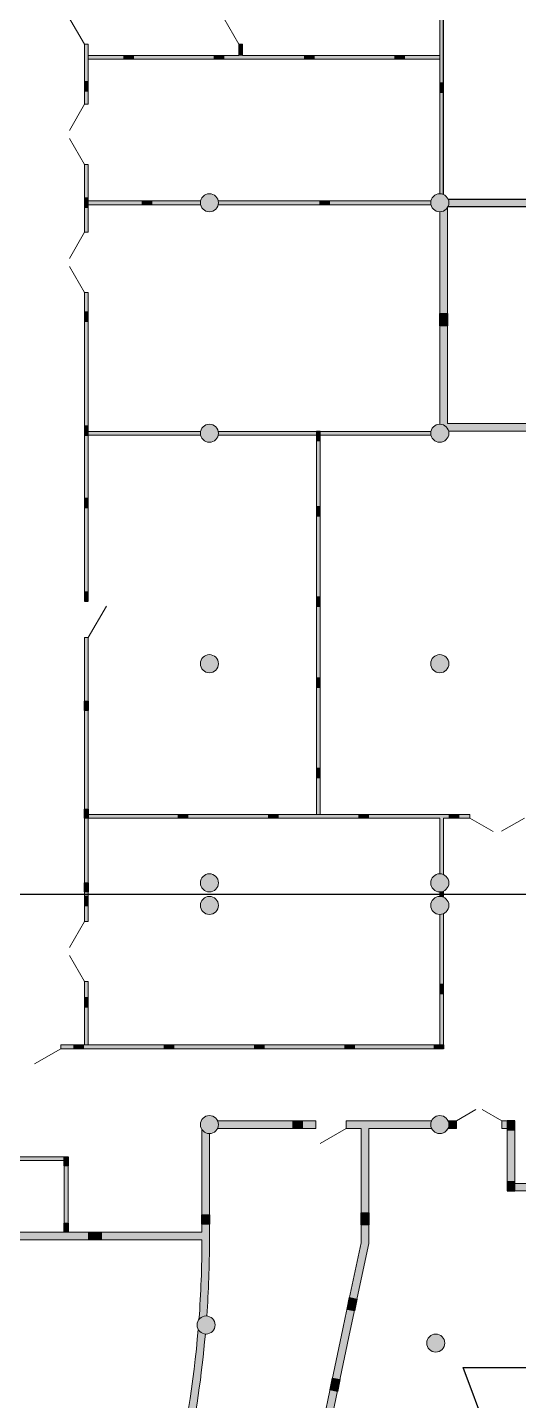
# Model space of a CAD drawing. Header units: millimetres. Extents: x 72919 to 485785, y -53256 to 338519.
# Drawn here: x 366807 to 383115, y 99080 to 144661 of the extents above; entities that cross this region are included whole.
import ezdxf

# ---------------------------------------------------------------- set-up
doc = ezdxf.new("R2010")
doc.units = ezdxf.units.MM
doc.layers.add('1', color=7, linetype='Continuous')
doc.layers.add('door', color=177, linetype='Continuous', lineweight=9)
doc.layers.add('wall', color=5, linetype='Continuous', lineweight=40)

msp = doc.modelspace()

# ---------------------------------------------------------------- hatches: boundary and pattern name
at = {"ltscale": 500, "true_color": 0x000000}
h = msp.add_hatch(color=18, dxfattribs=at)
h.dxf.hatch_style = 1
h.paths.add_polyline_path([(370312.93379, 143728.93405), (370312.93379, 143603.93405), (370012.93379, 143603.93405), (370012.93379, 143728.93405)])
h = msp.add_hatch(color=18, dxfattribs=at)
h.dxf.hatch_style = 1
h.paths.add_polyline_path([(373312.93379, 143728.93405), (373312.93379, 143603.93405), (373012.93379, 143603.93405), (373012.93379, 143728.93405)])
h = msp.add_hatch(color=18, dxfattribs=at)
h.dxf.hatch_style = 1
h.paths.add_polyline_path([(376312.93379, 143728.93405), (376312.93379, 143603.93405), (376012.93379, 143603.93405), (376012.93379, 143728.93405)])
h = msp.add_hatch(color=18, dxfattribs=at)
h.dxf.hatch_style = 1
h.paths.add_polyline_path([(379312.93379, 143728.93405), (379312.93379, 143603.93405), (379012.93379, 143603.93405), (379012.93379, 143728.93405)])
h = msp.add_hatch(color=18, dxfattribs=at)
h.dxf.hatch_style = 1
h.paths.add_polyline_path([(368700.43379, 142558.83547), (368825.43379, 142558.83547), (368825.43379, 142858.83547), (368700.43379, 142858.83547)])
h = msp.add_hatch(color=18, dxfattribs=at)
h.dxf.hatch_style = 1
h.paths.add_polyline_path([(380500.43379, 142514.99944), (380625.43379, 142514.99944), (380625.43379, 142814.99944), (380500.43379, 142814.99944)])
h = msp.add_hatch(color=18, dxfattribs=at)
h.dxf.hatch_style = 1
edge = h.paths.add_edge_path()
edge.add_arc((372850.43379, 138839.99944), 300, 9, 369)
h = msp.add_hatch(color=18, dxfattribs=at)
h.dxf.hatch_style = 1
edge = h.paths.add_edge_path()
edge.add_arc((380500.43379, 138839.99944), 300, 9, 369)
h = msp.add_hatch(color=18, dxfattribs=at)
h.dxf.hatch_style = 1
h.paths.add_polyline_path([(368700.43379, 138689.99944), (368825.43379, 138689.99944), (368825.43379, 138989.99944), (368700.43379, 138989.99944)])
h = msp.add_hatch(color=18, dxfattribs=at)
h.dxf.hatch_style = 1
h.paths.add_polyline_path([(370923.35684, 138899.99944), (370923.35684, 138774.99944), (370623.35684, 138774.99944), (370623.35684, 138899.99944)])
h = msp.add_hatch(color=18, dxfattribs=at)
h.dxf.hatch_style = 1
h.paths.add_polyline_path([(376825.43379, 138899.99944), (376825.43379, 138774.99944), (376525.43379, 138774.99944), (376525.43379, 138899.99944)])
h = msp.add_hatch(color=18, dxfattribs=at)
h.dxf.hatch_style = 1
h.paths.add_polyline_path([(368700.43379, 134909.94592), (368825.43379, 134909.94592), (368825.43379, 135209.94592), (368700.43379, 135209.94592)])
h = msp.add_hatch(color=18, dxfattribs=at)
h.dxf.hatch_style = 1
h.paths.add_polyline_path([(380751.21502, 135159.99843), (380751.21502, 134759.99843), (380501.21502, 134759.99843), (380501.21502, 135160.04685)])
h = msp.add_hatch(color=18, dxfattribs=at)
h.dxf.hatch_style = 1
h.paths.add_polyline_path([(368700.43379, 131124.99944), (368825.43379, 131124.99944), (368825.43379, 131424.99944), (368700.43379, 131424.99944)])
h = msp.add_hatch(color=18, dxfattribs=at)
h.dxf.hatch_style = 1
edge = h.paths.add_edge_path()
edge.add_arc((372850.43379, 131189.99944), 300, 9, 369)
h = msp.add_hatch(color=18, dxfattribs=at)
h.dxf.hatch_style = 1
edge = h.paths.add_edge_path()
edge.add_arc((380500.43379, 131189.99944), 300, 9, 369)
h = msp.add_hatch(color=18, dxfattribs=at)
h.dxf.hatch_style = 1
h.paths.add_polyline_path([(376400.72289, 130949.99944), (376525.72289, 130949.99944), (376525.72289, 131249.99944), (376400.72289, 131249.99944)])
h = msp.add_hatch(color=18, dxfattribs=at)
h.dxf.hatch_style = 1
h.paths.add_polyline_path([(368700.43379, 128728.57981), (368825.43379, 128728.57981), (368825.43379, 129028.57981), (368700.43379, 129028.57981)])
h = msp.add_hatch(color=18, dxfattribs=at)
h.dxf.hatch_style = 1
h.paths.add_polyline_path([(376400.72289, 128449.99944), (376525.72289, 128449.99944), (376525.72289, 128749.99944), (376400.72289, 128749.99944)])
h = msp.add_hatch(color=18, dxfattribs=at)
h.dxf.hatch_style = 1
h.paths.add_polyline_path([(368700.43379, 125619.83113), (368825.43379, 125619.83113), (368825.43379, 125919.83113), (368700.43379, 125919.83113)])
h = msp.add_hatch(color=18, dxfattribs=at)
h.dxf.hatch_style = 1
h.paths.add_polyline_path([(376400.72289, 125449.99944), (376525.72289, 125449.99944), (376525.72289, 125749.99944), (376400.72289, 125749.99944)])
h = msp.add_hatch(color=18, dxfattribs=at)
h.dxf.hatch_style = 1
edge = h.paths.add_edge_path()
edge.add_arc((372850.43379, 123539.99944), 300, 9, 369)
h = msp.add_hatch(color=18, dxfattribs=at)
h.dxf.hatch_style = 1
edge = h.paths.add_edge_path()
edge.add_arc((380500.43379, 123539.99944), 300, 9, 369)
h = msp.add_hatch(color=18, dxfattribs=at)
h.dxf.hatch_style = 1
h.paths.add_polyline_path([(376400.72289, 122759.99944), (376525.72289, 122759.99944), (376525.72289, 123059.99944), (376400.72289, 123059.99944)])
h = msp.add_hatch(color=18, dxfattribs=at)
h.dxf.hatch_style = 1
h.paths.add_polyline_path([(368700.43379, 122291.75784), (368825.43379, 122291.75784), (368825.43379, 121991.75784), (368700.43379, 121991.75784)])
h = msp.add_hatch(color=18, dxfattribs=at)
h.dxf.hatch_style = 1
h.paths.add_polyline_path([(376400.72289, 119759.99944), (376525.72289, 119759.99944), (376525.72289, 120059.99944), (376400.72289, 120059.99944)])
h = msp.add_hatch(color=18, dxfattribs=at)
h.dxf.hatch_style = 1
h.paths.add_polyline_path([(368700.43379, 118710.32597), (368825.43379, 118710.32597), (368825.43379, 118410.32597), (368700.43379, 118410.32597)])
h = msp.add_hatch(color=18, dxfattribs=at)
h.dxf.hatch_style = 1
h.paths.add_polyline_path([(372125.43379, 118535.32597), (372125.43379, 118410.32597), (371825.43379, 118410.32597), (371825.43379, 118535.32597)])
h = msp.add_hatch(color=18, dxfattribs=at)
h.dxf.hatch_style = 1
h.paths.add_polyline_path([(375125.43379, 118535.32597), (375125.43379, 118410.32597), (374825.43379, 118410.32597), (374825.43379, 118535.32597)])
h = msp.add_hatch(color=18, dxfattribs=at)
h.dxf.hatch_style = 1
h.paths.add_polyline_path([(378125.43379, 118535.32597), (378125.43379, 118410.32597), (377825.43379, 118410.32597), (377825.43379, 118535.32597)])
h = msp.add_hatch(color=18, dxfattribs=at)
h.dxf.hatch_style = 1
h.paths.add_polyline_path([(381125.43379, 118535.32597), (381125.43379, 118410.32597), (380825.43379, 118410.32597), (380825.43379, 118535.32597)])
h = msp.add_hatch(color=18, dxfattribs=at)
h.dxf.hatch_style = 1
h.paths.add_polyline_path([(368700.43379, 116264.99944), (368825.43379, 116264.99944), (368825.43379, 115964.99944), (368700.43379, 115964.99944)])
h = msp.add_hatch(color=18, dxfattribs=at)
h.dxf.hatch_style = 1
edge = h.paths.add_edge_path()
edge.add_arc((372850.43379, 116264.99944), 300, 9, 369)
h = msp.add_hatch(color=18, dxfattribs=at)
h.dxf.hatch_style = 1
edge = h.paths.add_edge_path()
edge.add_arc((380500.43379, 116264.99944), 300, 9, 369)
h = msp.add_hatch(color=18, dxfattribs=at)
h.dxf.hatch_style = 1
h.paths.add_polyline_path([(368700.43379, 115514.99944), (368825.43379, 115514.99944), (368825.43379, 115814.99944), (368700.43379, 115814.99944)])
h = msp.add_hatch(color=18, dxfattribs=at)
h.dxf.hatch_style = 1
edge = h.paths.add_edge_path()
edge.add_arc((372850.43379, 115514.99944), 300, 9, 369)
h = msp.add_hatch(color=18, dxfattribs=at)
h.dxf.hatch_style = 1
edge = h.paths.add_edge_path()
edge.add_arc((380500.43379, 115514.99944), 300, 9, 369)
h = msp.add_hatch(color=18, dxfattribs=at)
h.dxf.hatch_style = 1
h.paths.add_polyline_path([(380500.43379, 112595.81025), (380625.43379, 112595.81025), (380625.43379, 112895.81025), (380500.43379, 112895.81025)])
h = msp.add_hatch(color=18, dxfattribs=at)
h.dxf.hatch_style = 1
h.paths.add_polyline_path([(368700.43379, 112145.81027), (368825.43379, 112145.81027), (368825.43379, 112445.81027), (368700.43379, 112445.81027)])
h = msp.add_hatch(color=18, dxfattribs=at)
h.dxf.hatch_style = 1
h.paths.add_polyline_path([(368660.90664, 110885.32699), (368660.90664, 110760.32699), (368360.90664, 110760.32699), (368360.90664, 110885.32699)])
h = msp.add_hatch(color=18, dxfattribs=at)
h.dxf.hatch_style = 1
h.paths.add_polyline_path([(371660.90664, 110885.32699), (371660.90664, 110760.32699), (371360.90664, 110760.32699), (371360.90664, 110885.32699)])
h = msp.add_hatch(color=18, dxfattribs=at)
h.dxf.hatch_style = 1
h.paths.add_polyline_path([(374660.90664, 110885.32597), (374660.90664, 110760.32597), (374360.90664, 110760.32597), (374360.90664, 110885.32597)])
h = msp.add_hatch(color=18, dxfattribs=at)
h.dxf.hatch_style = 1
h.paths.add_polyline_path([(377660.90664, 110885.32699), (377660.90664, 110760.32699), (377360.90664, 110760.32699), (377360.90664, 110885.32699)])
h = msp.add_hatch(color=18, dxfattribs=at)
h.dxf.hatch_style = 1
h.paths.add_polyline_path([(380625.43379, 110885.32699), (380625.43379, 110760.32699), (380325.43379, 110760.32699), (380325.43379, 110885.32699)])
h = msp.add_hatch(color=18, dxfattribs=at)
h.dxf.hatch_style = 1
edge = h.paths.add_edge_path()
edge.add_arc((372850.43379, 108239.99944), 300, 9, 369)
h = msp.add_hatch(color=18, dxfattribs=at)
h.dxf.hatch_style = 1
edge = h.paths.add_edge_path()
edge.add_arc((380500.43379, 108239.99944), 300, 0, 360)
h = msp.add_hatch(color=18, dxfattribs=at)
h.dxf.hatch_style = 1
h.paths.add_polyline_path([(382740.74105, 108065.48301), (382990.24105, 108065.48301), (382990.24105, 108365.48301), (382740.74105, 108365.48301)])
h = msp.add_hatch(color=18, dxfattribs=at)
h.dxf.hatch_style = 1
h.paths.add_polyline_path([(368028.16157, 107172.59704), (368153.16157, 107172.59704), (368153.16157, 106872.59704), (368028.16157, 106872.59704)])
h = msp.add_hatch(color=18, dxfattribs=at)
h.dxf.hatch_style = 1
h.paths.add_polyline_path([(382740.74105, 106039.99944), (382990.24105, 106039.99944), (382990.24105, 106339.99944), (382740.74105, 106339.99944)])
h = msp.add_hatch(color=18, dxfattribs=at)
h.dxf.hatch_style = 1
h.paths.add_polyline_path([(377890.0568, 105315.48303), (378140.0568, 105315.48303), (378140.08101, 104915.48301), (377890.03259, 104915.48301)])
h = msp.add_hatch(color=18, dxfattribs=at)
h.dxf.hatch_style = 1
h.paths.add_polyline_path([(368028.16157, 104964.99944), (368153.16157, 104964.99944), (368153.16157, 104664.99944), (368028.16157, 104664.99944)])
h = msp.add_hatch(color=18, dxfattribs=at)
h.dxf.hatch_style = 1
h.paths.add_polyline_path([(372600.43379, 105239.99944), (372850.43379, 105239.99944), (372850.43379, 104939.99944), (372600.43379, 104939.99944)])
h = msp.add_hatch(color=18, dxfattribs=at)
h.dxf.hatch_style = 1
h.paths.add_polyline_path([(368850.43379, 104664.99944), (369250.43379, 104664.99944), (369250.43379, 104414.99944), (368850.38536, 104414.99944)])
h = msp.add_hatch(color=18, dxfattribs=at)
h.dxf.hatch_style = 1
h.paths.add_polyline_path([(377502.42958, 102496.34054), (377746.96827, 102444.37105), (377663.84078, 102053.10409), (377419.25471, 102105.08364)])
h = msp.add_hatch(color=18, dxfattribs=at)
h.dxf.hatch_style = 1
edge = h.paths.add_edge_path()
edge.add_arc((372739.33449, 101587.33363), 300, 9, 369)
h = msp.add_hatch(color=18, dxfattribs=at)
h.dxf.hatch_style = 1
edge = h.paths.add_edge_path()
edge.add_arc((380365.7521, 100987.12155), 300, 9, 369)
h = msp.add_hatch(color=18, dxfattribs=at)
h.dxf.hatch_style = 1
h.paths.add_polyline_path([(376937.10482, 99827.64853), (377181.64352, 99775.67904), (377098.51602, 99384.41208), (376853.92996, 99436.39164)])
at = {"layer": '1', "ltscale": 500, "true_color": 0x000000}
h = msp.add_hatch(color=18, dxfattribs=at)
h.dxf.hatch_style = 1
edge = h.paths.add_edge_path()
edge.add_line((375930.03287, 108115.48301), (375630.03287, 108115.48301))
edge.add_line((375630.03287, 108115.48301), (375630.03287, 108364.34854))
edge.add_line((375630.03287, 108365.48301), (375930.03287, 108365.48301))
edge.add_line((375930.03287, 108365.48301), (375930.03287, 108115.48301))
at = {"layer": 'wall', "lineweight": 18, "ltscale": 0.007407, "true_color": 0x000000}
h = msp.add_hatch(color=18, dxfattribs=at)
h.dxf.hatch_style = 1
h.paths.add_polyline_path([(380500.35031, 146185.48127), (380625.35031, 146185.48127), (380625.35031, 139142.12001), (380500.35031, 139142.12001)])
h = msp.add_hatch(color=18, dxfattribs=at)
h.dxf.hatch_style = 1
h.paths.add_polyline_path([(368700.43386, 144109.43169), (368825.43386, 144109.43169), (368825.43379, 142108.83547), (368700.43379, 142108.83547)])
h = msp.add_hatch(color=18, dxfattribs=at)
h.dxf.hatch_style = 1
h.paths.add_polyline_path([(373830.10539, 144108.45085), (373955.10539, 144108.45085), (373952.60539, 143728.93405), (373827.60539, 143728.93405)])
h = msp.add_hatch(color=18, dxfattribs=at)
h.dxf.hatch_style = 1
h.paths.add_polyline_path([(368824.24475, 143608.93432), (380500.43379, 143608.93377), (380500.43379, 143728.93377), (368824.24475, 143728.93432)])
h = msp.add_hatch(color=18, dxfattribs=at)
h.dxf.hatch_style = 1
h.paths.add_polyline_path([(368700.43386, 140108.8354), (368825.43386, 140108.8354), (368825.43379, 137859.94599), (368700.43379, 137859.94599)])
h = msp.add_hatch(color=18, dxfattribs=at)
h.dxf.hatch_style = 1
h.paths.add_polyline_path([(368824.24475, 138774.99972), (372550.43379, 138774.99917), (372550.43379, 138899.99917), (368824.24475, 138899.99972)])
h = msp.add_hatch(color=18, dxfattribs=at)
h.dxf.hatch_style = 1
h.paths.add_polyline_path([(373149.24475, 138774.99972), (380200.43379, 138777.49944), (380200.43379, 138902.49944), (373149.24475, 138899.99972)])
h = msp.add_hatch(color=18, dxfattribs=at)
h.dxf.hatch_style = 1
edge = h.paths.add_edge_path()
edge.add_line((380751.21502, 131513.32434), (380500.43379, 131489.99944))
edge.add_line((380500.43379, 131489.99944), (380502.21671, 135104.90149))
edge.add_line((380502.21671, 135104.90149), (380502.21671, 135484.90149))
edge.add_line((380502.21671, 135484.90149), (380500.43379, 138539.99944))
edge.add_arc((380500.43379, 138839.99944), 300, 270, 326.713577007)
edge.add_line((380751.21502, 138675.35202), (380752.21671, 135484.90149))
edge.add_line((380752.21671, 135484.90149), (380752.21671, 135104.90149))
edge.add_line((380752.21671, 135104.90149), (380751.21502, 131513.32434))
h = msp.add_hatch(color=18, dxfattribs=at)
h.dxf.hatch_style = 1
h.paths.add_polyline_path([(380799.24079, 138713.45798), (387851.80269, 138713.45744), (387851.80269, 138964.99917), (380799.24079, 138964.99972)])
h = msp.add_hatch(color=18, dxfattribs=at)
h.dxf.hatch_style = 1
h.paths.add_polyline_path([(368700.43386, 135859.94592), (368825.43386, 135859.94592), (368825.43379, 125619.83113), (368700.43379, 125619.83113)])
h = msp.add_hatch(color=18, dxfattribs=at)
h.dxf.hatch_style = 1
edge = h.paths.add_edge_path()
edge.add_line((388150.43379, 131513.32434), (380751.21502, 131513.32434))
edge.add_line((380751.21502, 131513.32434), (380500.43379, 131489.99944))
edge.add_arc((380500.43379, 131189.99944), 300, 14.147342184, 90, ccw=False)
edge.add_line((380791.3349, 131263.32434), (387859.53267, 131263.32434))
edge.add_arc((388150.43379, 131189.99944), 300, 90, 165.852657816, ccw=False)
edge.add_line((388150.43379, 131489.99944), (388150.43379, 131513.32434))
h = msp.add_hatch(color=18, dxfattribs=at)
h.dxf.hatch_style = 1
h.paths.add_polyline_path([(368824.24475, 131124.99972), (372550.43379, 131124.99917), (372550.43379, 131249.99917), (368824.24475, 131249.99972)])
h = msp.add_hatch(color=18, dxfattribs=at)
h.dxf.hatch_style = 1
h.paths.add_polyline_path([(373149.24475, 131124.99972), (380200.43379, 131127.49944), (380200.43379, 131252.49944), (373149.24475, 131249.99972)])
h = msp.add_hatch(color=18, dxfattribs=at)
h.dxf.hatch_style = 1
h.paths.add_polyline_path([(376400.72297, 131124.99944), (376525.72297, 131124.99944), (376525.7229, 118535.32597), (376400.7229, 118535.32597)])
h = msp.add_hatch(color=18, dxfattribs=at)
h.dxf.hatch_style = 1
h.paths.add_polyline_path([(368700.43386, 124409.83113), (368825.43386, 124409.83113), (368825.43379, 114985.31768), (368700.43379, 114985.31768)])
h = msp.add_hatch(color=18, dxfattribs=at)
h.dxf.hatch_style = 1
h.paths.add_polyline_path([(368830.30598, 118410.32624), (381500.46942, 118412.82597), (381500.46942, 118537.82597), (368830.30598, 118535.32624)])
h = msp.add_hatch(color=18, dxfattribs=at)
h.dxf.hatch_style = 1
h.paths.add_polyline_path([(380500.43386, 118410.32597), (380625.43386, 118410.32597), (380625.43379, 116564.99944), (380500.43379, 116564.99944)])
h = msp.add_hatch(color=18, dxfattribs=at)
h.dxf.hatch_style = 1
h.paths.add_polyline_path([(380500.43386, 115964.99944), (380625.43386, 115964.99944), (380625.43379, 115804.41093), (380500.43379, 115804.41093)])
h = msp.add_hatch(color=18, dxfattribs=at)
h.dxf.hatch_style = 1
h.paths.add_polyline_path([(380500.43386, 115252.96387), (380625.43386, 115252.96387), (380625.43379, 110760.32699), (380500.43379, 110760.32699)])
h = msp.add_hatch(color=18, dxfattribs=at)
h.dxf.hatch_style = 1
h.paths.add_polyline_path([(368700.43386, 112985.31768), (368825.43386, 112985.31768), (368825.43379, 110885.32699), (368700.43379, 110885.32699)])
h = msp.add_hatch(color=18, dxfattribs=at)
h.dxf.hatch_style = 1
h.paths.add_polyline_path([(367915.77711, 110760.32726), (380500.43379, 110762.82699), (380500.43379, 110887.82699), (367915.77711, 110885.32726)])
h = msp.add_hatch(color=18, dxfattribs=at)
h.dxf.hatch_style = 1
edge = h.paths.add_edge_path()
edge.add_line((372600.43379, 104664.99944), (368000.15837, 104664.99944))
edge.add_line((368000.15837, 104664.99944), (367620.15837, 104664.99944))
edge.add_line((367620.15837, 104664.99944), (362650.43379, 104664.99944))
edge.add_line((362650.43379, 104664.99944), (362900.43379, 104414.99944))
edge.add_line((362900.43379, 104414.99944), (367620.15837, 104414.99944))
edge.add_line((367620.15837, 104414.99944), (368000.15837, 104414.99944))
edge.add_line((368000.15837, 104414.99944), (372600.43379, 104414.99944))
edge.add_arc((336808.23961, 104415.03666), 35792.19417, 355.764762869, 359.999940418, ccw=False)
edge.add_line((372502.69414, 101771.72816), (372761.62725, 101886.50421))
edge.add_arc((336810.43379, 104414.99944), 36040, 355.976936279, 360)
edge.add_line((372850.43379, 104414.99944), (372850.43379, 107939.99944))
edge.add_line((372850.43379, 107939.99944), (372600.43379, 108074.1682))
edge.add_line((372600.43379, 108074.1682), (372600.43379, 104664.99944))
h = msp.add_hatch(color=18, dxfattribs=at)
h.dxf.hatch_style = 1
h.paths.add_polyline_path([(376384.03287, 108365.48301), (373122.92943, 108365.48301, -0.1083078741), (373150.43379, 108239.99944, -0.1074109862), (373123.37271, 108115.48301), (376384.03287, 108115.48301)])
h = msp.add_hatch(color=18, dxfattribs=at)
h.dxf.hatch_style = 1
h.paths.add_polyline_path([(377890.03262, 108114.99944), (378140.03266, 108114.99944), (378140.03259, 104294.03822), (376445.99944, 96302.929), (376201.42198, 96354.71571), (377890.03259, 104320.21546)])
h = msp.add_hatch(color=18, dxfattribs=at)
h.dxf.hatch_style = 1
h.paths.add_polyline_path([(380227.93814, 108365.48301), (377394.03287, 108365.48301), (377394.03287, 108115.48301), (377888.03259, 108115.48301), (378138.03259, 108115.48301), (380227.49486, 108115.48301, -0.1074109862), (380200.43379, 108239.99944, -0.1083078741)])
h = msp.add_hatch(color=18, dxfattribs=at)
h.dxf.hatch_style = 1
h.paths.add_polyline_path([(381050.43379, 108364.99944), (380772.92943, 108365.48301, -0.1083078741), (380800.43379, 108239.99944, -0.1074109862), (380773.37271, 108115.48301), (381050.43379, 108115.48301)])
h = msp.add_hatch(color=18, dxfattribs=at)
h.dxf.hatch_style = 1
h.paths.add_polyline_path([(382740.74105, 106039.9983), (382740.24105, 108115.48301), (382560.43379, 108115.48301), (382560.43379, 108364.99944), (382559.59622, 108365.48301), (382990.74105, 108365.48301), (382990.74105, 106289.99944), (385360.38664, 106289.99944), (385360.38664, 106039.99835)])
h = msp.add_hatch(color=18, dxfattribs=at)
h.dxf.hatch_style = 1
h.paths.add_polyline_path([(364382.11123, 107052.59731), (368028.16157, 107047.59704), (368028.16157, 104664.99944), (368153.16157, 104664.99944), (368153.16157, 107052.59677), (368153.16157, 107172.59677), (364382.11123, 107172.59731)])
h = msp.add_hatch(color=18, dxfattribs=at)
h.dxf.hatch_style = 1
edge = h.paths.add_edge_path()
edge.add_line((372714.5522, 101288.35899), (372476.76153, 101442.22872))
edge.add_arc((336809.63435, 104415.13773), 35790.81095, 348.502971069, 355.235323877, ccw=False)
edge.add_line((371882.30417, 97281.41636), (372124.51309, 97217.95819))
edge.add_arc((336810.43379, 104414.99944), 36040, 348.480821683, 355.023063721)

# ---------------------------------------------------------------- linework, layer by layer
at = {"color": 18, "ltscale": 500, "true_color": 0x000000}
for p, q in [((380773.15159, 138714.99944), (387878.61126, 138714.99944)), ((380800.43379, 138964.99944), (387851.32906, 138964.99944)), ((382774.49708, 96182.62805), (381271.92856, 100181.40198)), ((381271.92856, 100181.40198), (383536.82153, 100181.40198))]:
    msp.add_line(p, q, dxfattribs=at)
for points in [[(415650.43379, 180914.99944, 0.4142135624), (336810.43379, 259754.99944), (221610.43379, 259754.99944, 0.4142135624), (142770.43379, 180914.99944), (142770.43379, 104414.99944, 0.4142135624), (221610.43379, 25574.99944), (336810.43379, 25574.99944, 0.4142135624), (415650.43379, 104414.99944)], [(414950.43379, 180914.99944, 0.4142135624), (336810.43379, 259054.99944), (221610.43379, 259054.99944, 0.4142135624), (143470.43379, 180914.99944), (143470.43379, 104414.99944, 0.4142135624), (221610.43379, 26274.99944), (336810.43379, 26274.99944, 0.4142135624), (414950.43379, 104414.99944)]]:
    msp.add_lwpolyline(points, format="xyb", close=True, dxfattribs=at)
for points in [[(380625.43379, 139112.71725), (380625.43379, 146217.28164)], [(342646.86353, 115889.99944), (416850.70066, 115889.99944)]]:
    msp.add_lwpolyline(points, dxfattribs=at)
for points in [[(370312.93379, 143728.93405), (370312.93379, 143603.93405), (370012.93379, 143603.93405), (370012.93379, 143728.93405)], [(373312.93379, 143728.93405), (373312.93379, 143603.93405), (373012.93379, 143603.93405), (373012.93379, 143728.93405)], [(376312.93379, 143728.93405), (376312.93379, 143603.93405), (376012.93379, 143603.93405), (376012.93379, 143728.93405)], [(379312.93379, 143728.93405), (379312.93379, 143603.93405), (379012.93379, 143603.93405), (379012.93379, 143728.93405)], [(368700.43379, 142558.83547), (368825.43379, 142558.83547), (368825.43379, 142858.83547), (368700.43379, 142858.83547)], [(380500.43379, 142514.99944), (380625.43379, 142514.99944), (380625.43379, 142814.99944), (380500.43379, 142814.99944)], [(368700.43379, 138689.99944), (368825.43379, 138689.99944), (368825.43379, 138989.99944), (368700.43379, 138989.99944)], [(370923.35684, 138899.99944), (370923.35684, 138774.99944), (370623.35684, 138774.99944), (370623.35684, 138899.99944)], [(376825.43379, 138899.99944), (376825.43379, 138774.99944), (376525.43379, 138774.99944), (376525.43379, 138899.99944)], [(368700.43379, 134909.94592), (368825.43379, 134909.94592), (368825.43379, 135209.94592), (368700.43379, 135209.94592)], [(380751.21502, 135159.99843), (380751.21502, 134759.99843), (380501.21502, 134759.99843), (380501.21502, 135160.04685)], [(368700.43379, 131124.99944), (368825.43379, 131124.99944), (368825.43379, 131424.99944), (368700.43379, 131424.99944)], [(376400.72289, 130949.99944), (376525.72289, 130949.99944), (376525.72289, 131249.99944), (376400.72289, 131249.99944)], [(368700.43379, 128728.57981), (368825.43379, 128728.57981), (368825.43379, 129028.57981), (368700.43379, 129028.57981)], [(376400.72289, 128449.99944), (376525.72289, 128449.99944), (376525.72289, 128749.99944), (376400.72289, 128749.99944)], [(368700.43379, 125619.83113), (368825.43379, 125619.83113), (368825.43379, 125919.83113), (368700.43379, 125919.83113)], [(376400.72289, 125449.99944), (376525.72289, 125449.99944), (376525.72289, 125749.99944), (376400.72289, 125749.99944)], [(376400.72289, 122759.99944), (376525.72289, 122759.99944), (376525.72289, 123059.99944), (376400.72289, 123059.99944)], [(368700.43379, 122291.75784), (368825.43379, 122291.75784), (368825.43379, 121991.75784), (368700.43379, 121991.75784)], [(376400.72289, 119759.99944), (376525.72289, 119759.99944), (376525.72289, 120059.99944), (376400.72289, 120059.99944)], [(368700.43379, 118710.32597), (368825.43379, 118710.32597), (368825.43379, 118410.32597), (368700.43379, 118410.32597)], [(372125.43379, 118535.32597), (372125.43379, 118410.32597), (371825.43379, 118410.32597), (371825.43379, 118535.32597)], [(375125.43379, 118535.32597), (375125.43379, 118410.32597), (374825.43379, 118410.32597), (374825.43379, 118535.32597)], [(378125.43379, 118535.32597), (378125.43379, 118410.32597), (377825.43379, 118410.32597), (377825.43379, 118535.32597)], [(381125.43379, 118535.32597), (381125.43379, 118410.32597), (380825.43379, 118410.32597), (380825.43379, 118535.32597)], [(368700.43379, 116264.99944), (368825.43379, 116264.99944), (368825.43379, 115964.99944), (368700.43379, 115964.99944)], [(368700.43379, 115514.99944), (368825.43379, 115514.99944), (368825.43379, 115814.99944), (368700.43379, 115814.99944)], [(380500.43379, 112595.81025), (380625.43379, 112595.81025), (380625.43379, 112895.81025), (380500.43379, 112895.81025)], [(368700.43379, 112145.81027), (368825.43379, 112145.81027), (368825.43379, 112445.81027), (368700.43379, 112445.81027)], [(368660.90664, 110885.32699), (368660.90664, 110760.32699), (368360.90664, 110760.32699), (368360.90664, 110885.32699)], [(371660.90664, 110885.32699), (371660.90664, 110760.32699), (371360.90664, 110760.32699), (371360.90664, 110885.32699)], [(374660.90664, 110885.32597), (374660.90664, 110760.32597), (374360.90664, 110760.32597), (374360.90664, 110885.32597)], [(377660.90664, 110885.32699), (377660.90664, 110760.32699), (377360.90664, 110760.32699), (377360.90664, 110885.32699)], [(380625.43379, 110885.32699), (380625.43379, 110760.32699), (380325.43379, 110760.32699), (380325.43379, 110885.32699)], [(375930.03287, 108365.48301), (375930.03287, 108115.48301), (375630.03287, 108115.48301), (375630.03287, 108365.48301)], [(382740.74105, 108065.48301), (382990.24105, 108065.48301), (382990.24105, 108365.48301), (382740.74105, 108365.48301)], [(368028.16157, 107172.59704), (368153.16157, 107172.59704), (368153.16157, 106872.59704), (368028.16157, 106872.59704)], [(382740.74105, 106039.99944), (382990.24105, 106039.99944), (382990.24105, 106339.99944), (382740.74105, 106339.99944)], [(377890.0568, 105315.48303), (378140.0568, 105315.48303), (378140.08101, 104915.48301), (377890.03259, 104915.48301)], [(368028.16157, 104964.99944), (368153.16157, 104964.99944), (368153.16157, 104664.99944), (368028.16157, 104664.99944)], [(372600.43379, 105239.99944), (372850.43379, 105239.99944), (372850.43379, 104939.99944), (372600.43379, 104939.99944)], [(368850.43379, 104664.99946), (369250.43379, 104664.99946), (369250.43379, 104414.99946), (368850.38536, 104414.99946)], [(377502.42958, 102496.34054), (377746.96827, 102444.37105), (377663.84078, 102053.10409), (377419.25471, 102105.08364)], [(376937.10482, 99827.64853), (377181.64352, 99775.67904), (377098.51602, 99384.41208), (376853.92996, 99436.39164)]]:
    msp.add_lwpolyline(points, close=True, dxfattribs=at)
at = {"layer": 'door'}
for p, q in [((368700.43379, 144109.43169), (368174.84666, 145015.01887)), ((373830.10539, 144108.45085), (373323.85055, 144972.00574))]:
    msp.add_line(p, q, dxfattribs=at)
at = {"layer": 'door', "linetype": 'ByBlock', "ltscale": 100}
for p, q in [((368700.43379, 142108.83547), (368208.10539, 141242.81007)), ((368700.43379, 140108.8354), (368208.10539, 140974.86081)), ((368700.43379, 137859.94599), (368208.10539, 136993.92059)), ((368700.43379, 135859.94592), (368208.10539, 136725.97133)), ((369433.10541, 125449.06161), (368825.43379, 124409.83113)), ((383311.27191, 118410.3259), (382551.2383, 117978.25298)), ((368700.43379, 112985.31768), (368208.10539, 113851.34308)), ((367044.8795, 110260.32598), (367910.90487, 110760.32597)), ((381050.43379, 108364.99944), (381699.95284, 108739.99944)), ((381910.91474, 108739.99945), (382560.43379, 108364.99944)), ((377390.03287, 108115.48301), (376524.00746, 107615.48301))]:
    msp.add_line(p, q, dxfattribs=at)
at = {"layer": 'door', "ltscale": 100}
for p, q in [((382271.05555, 117972.25403), (381500.46942, 118410.32597)), ((368208.10539, 114119.29227), (368700.43379, 114985.31768))]:
    msp.add_line(p, q, dxfattribs=at)
at = {"layer": 'wall', "color": 18, "lineweight": 18, "ltscale": 0.007407, "true_color": 0x000000}
for p, q in [((368700.43379, 144109.43169), (368700.43379, 142108.83547)), ((368825.43379, 144109.43169), (368700.43379, 144109.43169)), ((368825.43379, 144109.43169), (368825.43379, 142108.83547)), ((373830.10539, 144108.45085), (373830.10539, 143728.93405)), ((368700.43379, 140108.8354), (368700.43379, 137859.94599)), ((368825.43379, 140108.8354), (368700.43379, 140108.8354)), ((368825.43379, 140108.8354), (368825.43379, 137859.94599)), ((368700.43379, 137859.94599), (368825.43379, 137859.94599)), ((380751.21502, 131513.32434), (395801.60842, 131513.32434)), ((368825.43379, 124409.83113), (368825.43379, 114985.31768)), ((368825.43379, 114985.31768), (368700.43379, 114985.31768)), ((380500.43379, 115215.00046), (380500.43379, 110885.32597)), ((380625.43379, 115215.00046), (380625.43379, 110760.32699)), ((368950.43379, 110885.32597), (372660.00633, 110885.32597)), ((372600.43379, 104664.99944), (372600.43379, 108074.1682)), ((376380.03287, 108115.48301), (376380.03287, 108365.48301)), ((378140.03259, 108114.99944), (378140.03259, 104294.03822)), ((382560.43379, 108365.48301), (382990.24105, 108365.48301)), ((382990.74105, 108364.98301), (382990.74105, 106289.99944)), ((364383.31157, 107172.59704), (368153.16157, 107172.59704)), ((368153.16157, 107172.59704), (368153.16157, 104664.99944)), ((364383.31157, 107047.59704), (368028.16157, 107047.59704)), ((368028.16157, 107047.59704), (368028.16157, 104664.99944)), ((362650.43379, 104664.99944), (367620.15837, 104664.99944)), ((367620.15837, 104414.99944), (362900.43379, 104414.99944)), ((367620.15837, 104664.99944), (372600.43379, 104664.99944)), ((372600.43379, 104414.99944), (367620.15837, 104414.99944)), ((372600.43379, 104391.67292), (372600.43379, 104414.99944)), ((378140.03259, 104294.03822), (377527.27226, 101409.37208)), ((377527.27226, 101409.37208), (376957.67191, 98719.38273))]:
    msp.add_line(p, q, dxfattribs=at)
for points in [[(380500.43379, 139139.99944), (380500.43379, 146189.99944)], [(373830.10539, 144109.43165), (373950.10539, 144109.4317), (373950.10539, 143728.93405)], [(368825.43379, 143728.93405), (373830.10539, 143728.93405)], [(368825.43379, 143603.93405), (380500.43379, 143603.93405)], [(373950.10539, 143728.93405), (380500.43379, 143728.93405)], [(368700.43379, 142108.83547), (368825.43379, 142108.83547)], [(372556.49502, 138899.99944), (368825.43379, 138899.99944)], [(372557.56009, 138774.99944), (368825.43379, 138774.99944)], [(380207.56009, 138774.99944), (373143.30748, 138774.99944)], [(380206.49502, 138899.99944), (373144.37255, 138899.99944)], [(380751.21502, 138675.35202), (380751.21502, 135484.90149), (380751.21502, 135104.90149), (380751.21502, 131513.32434)], [(380501.21502, 131489.99843), (380501.21502, 135104.90149), (380501.21502, 135484.90149), (380501.21502, 138540.00046)], [(368700.43379, 135859.94592), (368700.43379, 125619.83113)], [(368700.43379, 135859.94592), (368825.43379, 135859.94592), (368825.43379, 125619.83113)], [(368825.43379, 131249.99944), (372556.49502, 131249.99944)], [(368825.43379, 131124.99944), (372557.56009, 131124.99944)], [(373143.30748, 131124.99944), (376400.72289, 131124.99944)], [(373144.37255, 131249.99944), (380206.49502, 131249.99944)], [(376400.72289, 131124.99944), (376400.72289, 118535.32597)], [(376525.72289, 131124.99944), (380207.56009, 131124.99944)], [(376525.72289, 131124.99944), (376525.72289, 118535.32597)], [(383860.84584, 121240.18296), (385550.84584, 121240.18296), (385550.84584, 126583.56038), (385550.84584, 126963.56038), (385550.84584, 131263.32434), (380791.3349, 131263.32434)], [(368825.43379, 125619.83113), (368700.43379, 125619.83113)], [(368825.43379, 124409.83113), (368700.43379, 124409.83113)], [(368700.43379, 124409.83113), (368700.43379, 114985.31768)], [(381500.46942, 118535.32597), (368825.43379, 118535.32597)], [(381500.46942, 118535.32597), (381500.46942, 118410.32597), (380625.43379, 118410.32597)], [(380500.43379, 118410.32597), (368825.43379, 118410.32597)], [(380500.43379, 116557.87314), (380500.43379, 118410.32597)], [(380625.43379, 116537.71725), (380625.43379, 118410.32597)], [(380500.43379, 115964.99944), (380500.43379, 115814.99944)], [(380625.43379, 115992.28164), (380625.43379, 115787.71725)], [(368700.43379, 112985.31768), (368700.43379, 110885.32597)], [(368825.43379, 112985.31768), (368700.43379, 112985.31768)], [(368825.43379, 112985.31768), (368825.43379, 110885.32597)], [(367910.90486, 110760.32699), (367910.90491, 110885.32699), (368700.43379, 110885.32699)], [(368700.43379, 110885.32699), (380500.43379, 110885.32699)], [(367910.90491, 110760.32699), (380625.43379, 110760.32699)], [(376380.03287, 108365.48301), (373122.92943, 108365.48301)], [(373123.37271, 108115.48301), (376380.03287, 108115.48301)], [(378140.03259, 108365.48301), (377390.03287, 108365.48301), (377390.03287, 108115.48301)], [(378140.03259, 108364.99944), (380227.71598, 108364.99944)], [(378140.03259, 108114.99944), (380227.71598, 108114.99944)], [(380773.15159, 108114.99944), (381050.43379, 108114.99944), (381050.43379, 108364.99944)], [(380773.15159, 108364.99944), (381050.43379, 108364.99944)], [(385360.73534, 106039.99944), (382740.74105, 106039.99944), (382740.74105, 108115.48301), (382560.43379, 108115.48301), (382560.43379, 108365.48301)], [(385360.73534, 106289.99944), (382990.74105, 106289.99944)]]:
    msp.add_lwpolyline(points, dxfattribs=at)
for points in [[(372714.5522, 101288.35899, -0.0285536723), (372124.51309, 97217.95819), (376201.42198, 96354.71571), (376713.27003, 98771.9987), (376791.98627, 99143.75859), (377283.3251, 101464.13562), (377362.04672, 101835.9209), (377890.03259, 104320.21546), (377890.03259, 108115.48301), (377390.03287, 108115.48301)], [(372761.62725, 101886.50421, 0.0177189937), (372850.43379, 104391.67292), (372850.43379, 107939.99944)], [(371649.76019, 96220.76757, 0.03697807), (372476.75909, 101442.23313)]]:
    msp.add_lwpolyline(points, format="xyb", dxfattribs=at)
for centre in [(372850.43379, 138839.99944), (380500.43379, 138839.99944), (372850.43379, 131189.99944), (380500.43379, 131189.99944), (372850.43379, 123539.99944), (380500.43379, 123539.99944), (372850.43379, 116264.99944), (380500.43379, 116264.99944), (372850.43379, 115514.99944), (380500.43379, 115514.99944), (372850.43379, 108239.99944), (380500.43379, 108239.99944), (372739.33449, 101587.33363), (380365.7521, 100987.12155)]:
    msp.add_circle(centre, 300, dxfattribs=at)
for centre, radius, start, end in [((380500.43379, 108239.99944), 300, 204.522765773, 335.477234227), ((337438.25636, 104391.68092), 35162.17742, 355.726892953, 359.99998696)]:
    msp.add_arc(centre, radius, start, end, dxfattribs=at)

doc.saveas('drawing.dxf')
